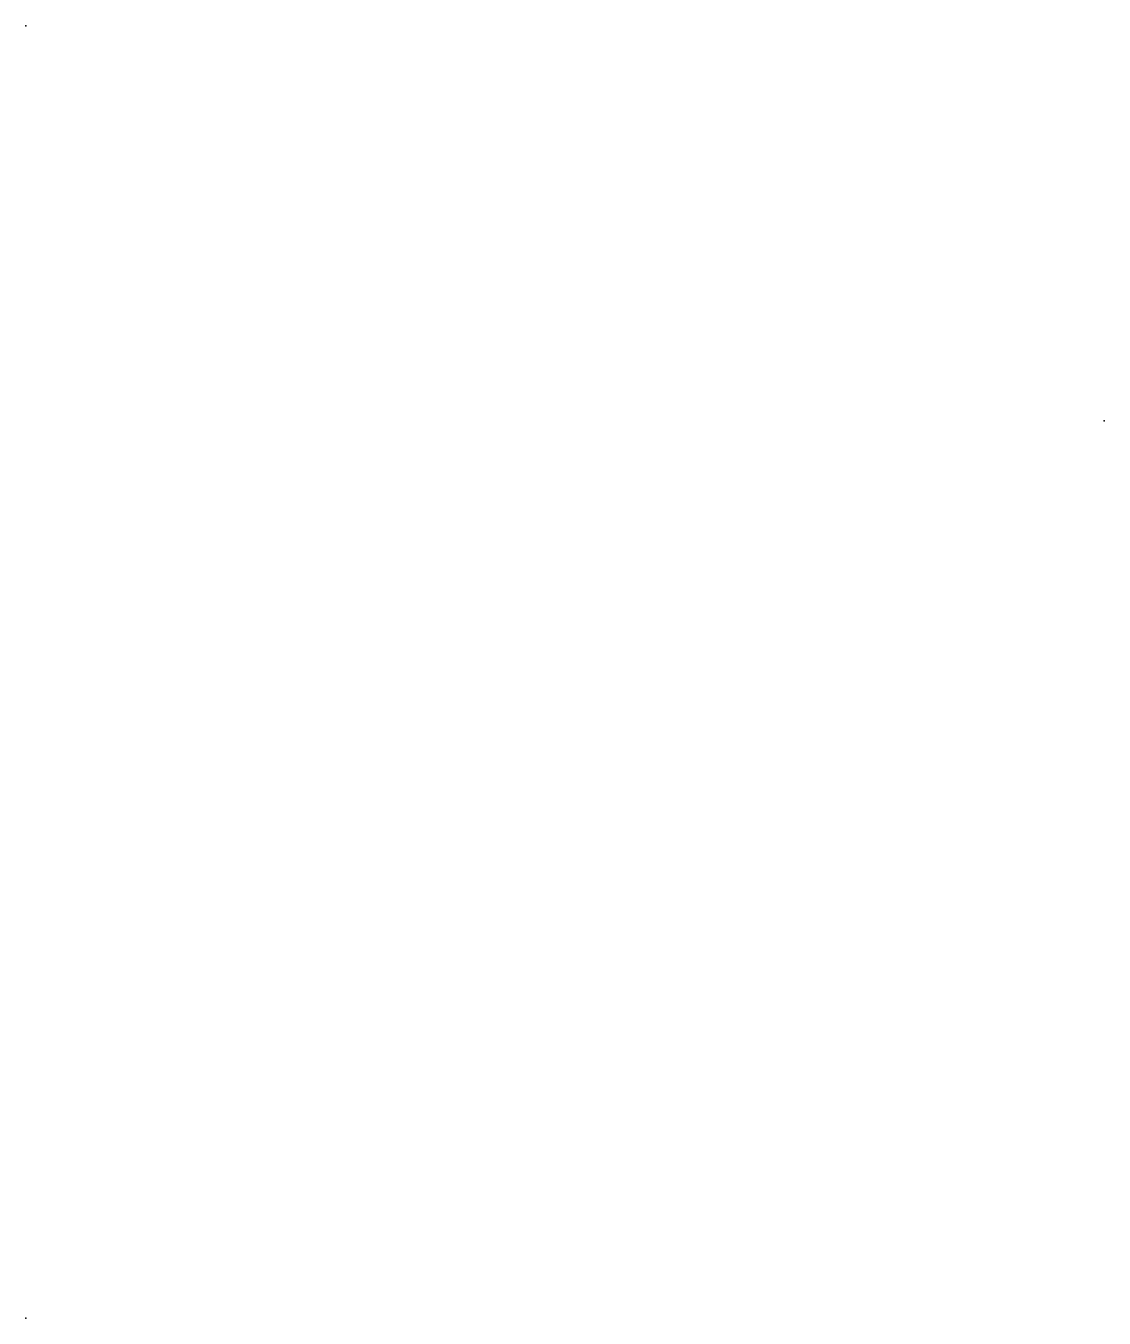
# Model space of a CAD drawing. Header units: millimetres. Extents: x 0 to 42.7, y -51.2 to 0.
import ezdxf

# ---------------------------------------------------------------- set-up
doc = ezdxf.new("R2010")
doc.units = ezdxf.units.MM

msp = doc.modelspace()

# ---------------------------------------------------------------- linework, layer by layer
for p in [(0, 0), (0, 0), (0, 0), (0, 0), (42.75, -15.666), (42.75, -15.666), (42.75, -15.666), (0, -51.235)]:
    msp.add_point(p)

doc.saveas('drawing.dxf')
